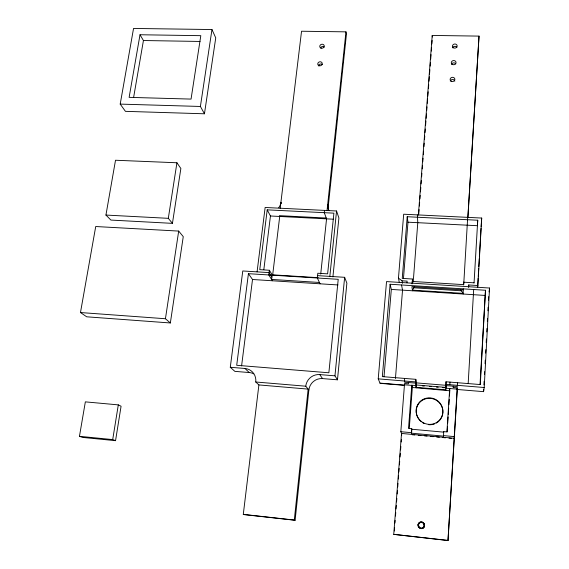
<?xml version="1.0" encoding="UTF-8"?>
<svg xmlns="http://www.w3.org/2000/svg" width="569" height="569" viewBox="0 0 569 569"><rect width="100%" height="100%" fill="white"/><g stroke="black" fill="none" stroke-linecap="round" stroke-linejoin="round"><path stroke-width="0.85" d="M453.337 387.681L453.315 386.202L453.23 387.503L457.22 387.83L457.206 390.988L447.988 540.55L393.741 534.348L401.529 433.443L400.825 431.715L404.559 383.499L408.471 383.826L408.57 382.539M401.629 435.249L401.664 433.784M463.13 294.031L463.258 288.86M463.635 284.528L463.692 282.188L474.077 282.829M456.815 389.445L483.579 391.65L483.678 389.31M418.371 215.075L432.234 35.442L479.034 36.11L467.903 217.372M468.664 286.648L468.735 284.962L477.839 285.524L481.708 218.055L403.684 214.214L398.456 278.156L399.303 282.416M483.92 384.893L484.112 381.365M484.489 374.31L484.632 371.664M485.058 363.719L485.25 360.191M485.627 353.136L485.819 349.608M486.196 342.545L486.388 339.017M486.765 331.962L486.957 328.434M487.341 321.371L487.484 318.725M487.91 310.788L488.095 307.26M488.479 300.197L488.664 296.669M483.579 391.65L484.205 387.517L489.546 288.028L386.529 281.584L378.229 378.862L380.071 383.335L404.673 385.369M480.037 384.552L485.478 290.261L390.114 284.251L382.347 376.614L415.811 379.331L416.579 382.901L416.387 385.441L415.619 381.913L415.811 379.331M485.478 290.261L480.3 384.559L445.989 381.778L445.996 387.432L416.288 384.985L416.117 387.354L445.84 389.808M477.654 286.989L478.159 278.113M478.266 276.342L478.721 268.355M478.821 266.577L479.283 258.589M479.383 256.818L480.4 239.065M480.506 237.294L481.011 228.418M468.166 383.584L473.685 289.514M474.055 283.006L477.74 220.231L407.219 216.725L402.247 278.39L412.39 279.016L412.859 282.146M468.586 287.416L468.735 284.962M477.74 220.231L477.405 225.708L407.98 222.187L407.219 216.725M481.111 226.747L481.708 218.055M457.462 382.709L457.298 386.529L445.89 385.597L445.854 390.448L449.78 390.768L449.453 395.967M447.988 540.55L457.22 387.83M463.692 282.188L463.543 284.635L412.219 281.442L412.013 283.874M467.69 217.365L463.685 285.012M467.846 217.571L479.034 36.11M484.205 387.517L449.823 384.708L449.987 382.105M447.156 431.899L447.49 426.636M447.718 423.13L448.109 416.999M448.28 414.367L448.671 408.236M448.891 404.73L449.226 399.474M445.854 390.448L412.34 387.482L411.785 385.199L415.711 385.526L416.216 387.802M446.075 387.027L445.989 381.778M411.785 385.199L408.535 428.429L411.714 428.713L411.586 433.201L443.493 436.131L443.706 431.622L446.928 431.914L449.695 388.513L449.78 390.768M412.39 279.016L412.326 282.146M411.586 433.201L411.714 428.713M415.711 385.526L415.889 383.136L404.659 382.219L404.516 378.413M409.267 428.421L412.34 387.482M477.718 287.21L477.839 285.524M417.354 214.89L417.788 222.685L413.222 281.847M394.331 530.998L394.609 527.477M394.943 523.075L395.149 520.429M395.491 516.019L395.761 512.498M396.031 508.971L396.301 505.45M396.572 501.922L396.849 498.401M397.183 493.992L397.461 490.471M397.731 486.943L398.001 483.422M398.343 479.013L398.613 475.492M398.883 471.964L399.154 468.443M399.424 464.916L399.701 461.395M400.035 456.985L400.313 453.465M400.583 449.937L400.853 446.416M401.195 442.006L401.394 439.36M418.763 214.008L419.104 209.584M419.374 206.042L419.645 202.5M419.922 198.958L420.192 195.416M420.47 191.874L420.811 187.443M421.081 183.901L421.352 180.359M421.629 176.817L421.899 173.275M422.241 168.851L422.511 165.309M422.788 161.767L423.059 158.225M423.329 154.683L423.606 151.141M423.948 146.71L424.218 143.168M424.495 139.625L424.766 136.083M425.036 132.541L425.313 128.999M425.584 125.457L425.925 121.033M426.131 118.373L426.473 113.949M426.743 110.407L427.02 106.865M427.291 103.323L427.632 98.892M427.838 96.239L428.18 91.808M428.45 88.266L428.72 84.724M428.998 81.182L429.339 76.758M429.538 74.098L429.88 69.674M430.157 66.132L430.427 62.59M430.705 59.048L431.046 54.617M431.316 51.075L431.587 47.533M431.864 43.991L432.134 40.449M406.991 282.743L407.12 281.129L402.055 280.809L398.456 278.156M395.441 378.506L402.532 290.147L401.529 284.969M403.457 278.582L407.98 222.187M384.025 376.685L391.323 289.429L390.114 284.251M319.437 282.466L271.619 279.429L271.897 277.103L269.059 272.608L242.771 270.972L230.281 367.275L244.969 368.477A12.774 12.205 -52.7 0 1 255.751 381.998L258.895 384.929L243.29 514.376L244.35 514.646L295.112 520.286L308.867 389.985A12.632 12.411 -49.3 0 1 322.545 378.591L337.467 379.822L334.956 375.832L344.643 277.309L317.559 275.624M337.467 379.822L346.877 283.156L344.643 277.309M329.835 276.385L336.556 210.992L265.14 207.479L257.074 271.861M332.901 276.961L338.904 218.012L336.556 210.992M324.515 210.402L324.273 212.685L326.556 218.852L320.717 274.08M295.112 520.286L294.294 520.038L308.149 389.111L258.895 384.929M327.04 210.608L345.959 31.85L301.542 31.231L280.19 208.297M328 208.816L346.436 34.176L345.959 31.85M489.091 291.911L489.546 288.028M320.084 283.81L317.31 277.999L317.815 273.248L327.623 273.853L333.911 213.162L267.21 209.847L259.756 269.663L269.343 270.254L268.767 274.962L272.473 280.773M272.608 275.474L279.713 216.462L279.308 215.658L326.257 218.041M263.831 269.606L270.446 215.992L267.21 209.847M271.897 277.103L272.181 274.799L269.343 270.254M241.59 365.895L252.515 279.5L248.425 273.682L338.221 279.315L328.861 372.78L236.704 365.291L248.425 273.682M204.456 113.793L215.743 37.867L211.967 29.538L133.544 28.45L120.201 104.106L125.436 111.346L204.456 113.793L200.402 106.467L211.967 29.538M170.344 322.972L183.261 236.647L178.694 231.085L95.72 226.526L80.471 312.545L86.708 316.805L170.344 322.972L165.437 318.74L80.471 312.545M165.437 318.74L178.694 231.085M172.435 223.361L180.864 168.495L176.931 162.77L115.514 160.245L105.934 215.061L110.891 220.068L172.435 223.361L168.31 218.332L105.934 215.061M168.31 218.332L176.931 162.77M115.55 440.669L121.076 406.223L118.302 404.879L85.35 401.863L79.454 436.316L82.555 437.412L115.55 440.669L112.705 439.595L79.454 436.316M112.705 439.595L118.302 404.879M133.637 97.313L143.431 40.527L140.01 34.752L200.807 35.676L191.056 99.091L129.127 97.356L140.01 34.752M414.424 286.812L412.425 290.119L463.145 293.362L460.641 289.728M143.431 40.527L200.06 41.452M120.201 104.106L200.402 106.467M270.446 215.992L333.448 219.2M272.181 274.799L318.171 277.679M463.23 289.891L411.878 286.648L412.532 290.787M413.485 287.772L461.551 290.823M252.515 279.5L338.022 284.955M391.323 289.429L484.937 295.425M378.229 378.862L415.619 381.913M445.819 384.388L449.823 384.708M255.751 381.998L305.766 386.209A12.895 12.646 -47.9 0 1 319.735 374.587L334.956 375.832M416.579 382.901L446.188 385.327M422.49 385.946L424.232 386.088M429.46 386.522L431.202 386.664M436.437 387.091L438.18 387.24M442.533 387.596L444.282 387.738M404.459 384.786L411.771 385.391L412.326 387.667M445.719 388.186L457.135 389.125M379.978 383.108L404.609 385.142M253.753 373.854A12.518 11.977 -53.4 0 0 249.25 372.546L234.848 371.358L230.281 367.275M411.878 429.246L443.756 432.148L443.706 431.622M400.825 431.715L411.415 432.682M454.211 436.601L443.443 435.619L443.493 436.131M401.529 433.443L454.24 438.286M412.176 434.752L414.808 434.993M418.315 435.313L420.946 435.555M424.446 435.875L427.077 436.117M430.584 436.437L433.208 436.679M436.715 437.006L439.346 437.248M442.853 437.568L445.477 437.81M448.984 438.13L451.615 438.372M243.29 514.376L294.294 520.038M393.741 534.348L447.945 540.401M244.969 368.477L249.25 372.546M305.766 386.209L308.867 389.985M319.735 374.587L322.545 378.591M281.449 203.425L280.915 202.315A11.807 10.854 -27.2 0 1 278.689 207.785M402.055 280.809L402.532 283.348M432.234 35.442L432.305 37.006M449.531 391.116L449.617 393.335M328.797 210.509A12.248 11.373 -18.6 0 1 328.27 206.234L327.68 204.563A12.305 11.423 -18.7 0 0 328.768 210.189M318.363 65.961A2.276 1.999 -18.9 0 1 322.339 64.61M320.489 47.938A2.262 1.97 -18.6 0 1 324.302 47.099M423.564 523.772A2.802 2.681 63.6 0 1 423.955 524.39M424.182 525.087A2.802 2.681 63.6 0 1 424.225 525.813M424.083 526.524A2.802 2.681 63.6 0 1 423.77 527.157M423.3 527.691A2.802 2.681 63.6 0 1 422.71 528.068M450.271 81.018A2.368 2.098 -8.3 0 1 454.837 81.125M451.445 64.325A2.361 2.07 -8.6 0 1 455.783 63.906M452.59 47.846A2.347 2.048 -8.9 0 1 456.9 47.348M421.366 421.8A13.428 13.144 32.1 0 1 420.185 401.942A13.428 13.144 32.1 0 1 440.193 403.727A13.428 13.144 32.1 0 1 436.203 423.123M434.631 423.855A13.428 13.144 32.1 0 1 432.959 424.374M432.113 424.552A13.428 13.144 32.1 0 1 428.621 424.694M424.382 423.606A13.428 13.144 32.1 0 1 422.81 422.795M419.815 527.555A2.817 2.696 63.6 0 1 419.282 527.05M423.912 526.297A2.817 2.696 63.6 0 1 423.123 527.47M321.193 48.159A2.269 1.977 -18.7 0 0 324.202 45.74A2.269 1.977 -18.7 0 0 320.575 44.78A2.269 1.977 -18.7 0 0 321.193 48.159M319.202 65.762A2.283 2.006 -19 0 0 322.225 63.323A2.283 2.006 -19 0 0 318.576 62.334A2.283 2.006 -19 0 0 319.202 65.762M453.557 47.839A2.361 2.056 -8.9 0 0 457.163 46.053A2.361 2.056 -8.9 0 0 453.728 44.268A2.361 2.056 -8.9 0 0 453.557 47.839M452.355 64.425A2.368 2.077 -8.6 0 0 456.025 62.69A2.368 2.077 -8.6 0 0 452.604 60.812A2.368 2.077 -8.6 0 0 452.355 64.425M451.189 81.218A2.383 2.105 -8.3 0 0 454.873 79.468A2.383 2.105 -8.3 0 0 451.437 77.562A2.383 2.105 -8.3 0 0 451.189 81.218M417.49 416.75A13.457 13.172 31.9 0 0 440.619 418.72A13.457 13.172 31.9 0 0 430.384 397.923A13.457 13.172 31.9 0 0 417.49 416.75M418.08 524.938A3.386 3.236 63.6 0 0 422.767 528.366A3.386 3.236 63.6 0 0 423.172 522.584A3.386 3.236 63.6 0 0 418.08 524.938M418.578 524.938A2.824 2.703 63.6 0 0 422.49 527.797A2.824 2.703 63.6 0 0 422.824 522.975A2.824 2.703 63.6 0 0 418.578 524.938M418.037 524.881A3.386 3.243 63.6 0 0 422.724 528.309A3.386 3.243 63.6 0 0 423.13 522.527A3.386 3.243 63.6 0 0 418.037 524.881"/></g></svg>
